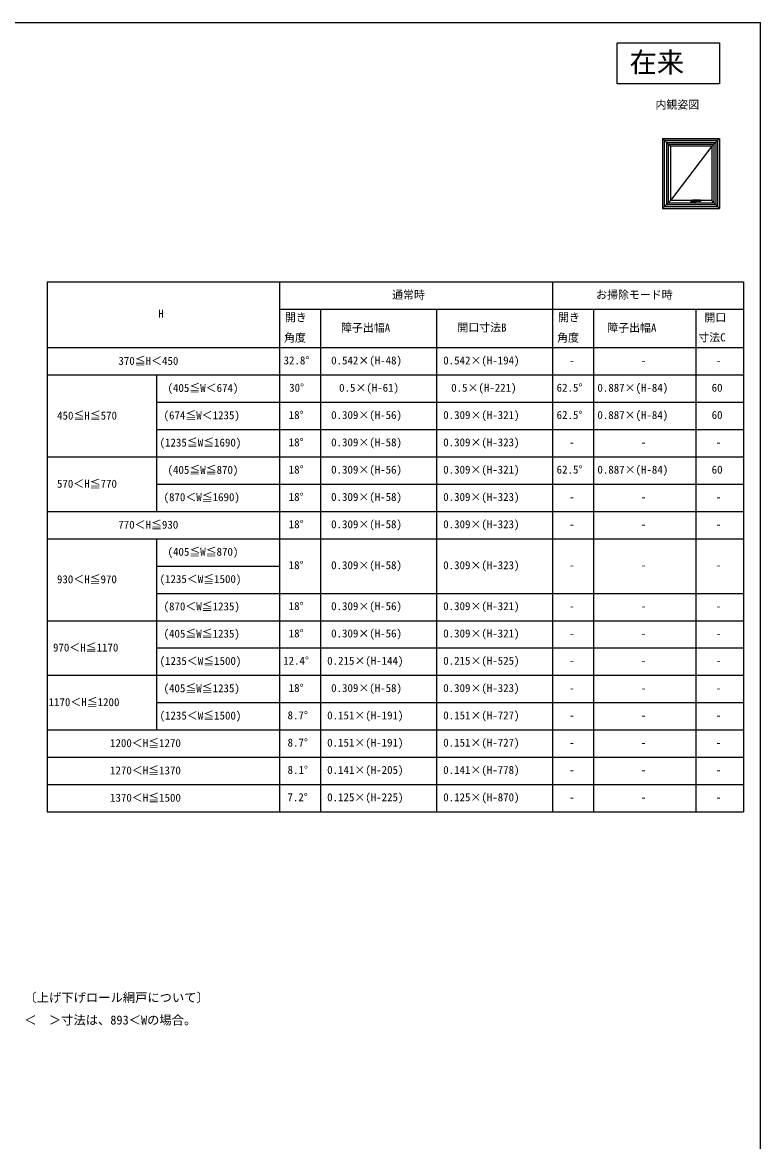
# Model space of a CAD drawing. Units: millimetres, scale not verified. Extents: x -525 to 525, y -783 to 778.
# Drawn here: x -16 to 525, y -73 to 747 of the extents above; entities that cross this region are included whole.
import ezdxf
from ezdxf.enums import TextEntityAlignment as Align

# ---------------------------------------------------------------- set-up
doc = ezdxf.new("R2010")
doc.units = ezdxf.units.MM
doc.header["$LTSCALE"] = 4
doc.linetypes.add('DOUBLE_CHAIN2', pattern=[12.8, 9, -1, 0.6, -0.6, 0.6, -1])
for name, color, linetype in [('0-1_USER1', 3, 'Continuous'), ('0-2_YKK_11', 7, 'Continuous'), ('0-6_YKK_A1', 4, 'Continuous'), ('0-8_YKK_ZWAK', 7, 'Continuous')]:
    doc.layers.add(name, color=color, linetype=linetype)
doc.styles.add('ＭＳ ゴシック', font='')
doc.styles.get('ＭＳ ゴシック').set_extended_font_data('MS Gothic')

msp = doc.modelspace()

# ---------------------------------------------------------------- linework, layer by layer
at = {"layer": '0-1_USER1'}
msp.add_lwpolyline([(420, 732.3), (495, 732.3), (495, 702.3), (420, 702.3)], close=True, dxfattribs=at)
at = {"layer": '0-2_YKK_11'}
for p, q in [((2.579, 557.3), (512.579, 557.3)), ((2.579, 557.3), (2.579, 169.012)), ((372.579, 557.3), (372.579, 169.012)), ((172.579, 537.3), (512.579, 537.3)), ((202.579, 537.3), (202.579, 169.012)), ((287.579, 537.3), (287.579, 169.012)), ((402.579, 537.3), (402.579, 169.012)), ((477.579, 537.3), (477.579, 169.012)), ((2.579, 509.012), (512.579, 509.012)), ((2.579, 489.012), (512.579, 489.012)), ((82.579, 489.012), (82.579, 389.012)), ((82.579, 469.012), (512.579, 469.012)), ((82.579, 449.012), (512.579, 449.012)), ((82.579, 409.012), (512.579, 409.012)), ((2.579, 389.012), (512.579, 389.012)), ((2.579, 369.012), (512.579, 369.012)), ((82.579, 369.012), (82.579, 229.012)), ((82.579, 349.012), (172.579, 349.012)), ((82.579, 329.012), (512.579, 329.012)), ((2.579, 309.012), (512.579, 309.012)), ((82.579, 289.012), (512.579, 289.012)), ((2.579, 269.012), (512.579, 269.012)), ((82.579, 249.012), (512.579, 249.012)), ((2.579, 229.012), (512.579, 229.012)), ((2.579, 209.012), (512.579, 209.012)), ((2.579, 189.012), (512.579, 189.012)), ((2.579, 169.012), (512.579, 169.012))]:
    msp.add_line(p, q, dxfattribs=at)
for points in [[(172.579, 557.3), (172.579, 537.3), (172.579, 489.012), (172.579, 169.012)], [(512.579, 557.3), (512.579, 537.3), (512.579, 169.012)], [(2.579, 429.012), (82.579, 429.012), (512.579, 429.012)]]:
    msp.add_lwpolyline(points, dxfattribs=at)
at = {"layer": '0-6_YKK_A1'}
for p, q in [((453.2, 662.3), (495, 662.3)), ((453.2, 662.3), (453.2, 611)), ((455.975, 659.525), (455.975, 613.775)), ((455.975, 659.525), (492.225, 659.525)), ((456.1, 659.4), (456.1, 613.9)), ((456.1, 659.4), (492.1, 659.4)), ((457.4, 658.1), (459, 656.5)), ((457.4, 658.1), (457.4, 615.2)), ((489.2, 656.5), (459, 656.5)), ((459, 656.5), (459, 616.8)), ((489.2, 656.5), (459, 616.8)), ((490.8, 658.1), (489.2, 656.5)), ((489.2, 656.5), (489.2, 616.8)), ((495, 662.3), (490.8, 658.1)), ((490.8, 658.1), (490.8, 615.2)), ((492.1, 659.4), (492.1, 613.9)), ((492.225, 659.525), (492.225, 613.775)), ((495, 662.3), (495, 611)), ((457.4, 615.2), (459, 616.8)), ((489.2, 616.8), (459, 616.8)), ((473.596, 616.05), (477.604, 616.05)), ((473.85, 616.7), (473.85, 615.4)), ((475.078, 616.75), (473.9, 616.75)), ((473.9, 615.35), (477.3, 615.35)), ((474.1, 616.05), (477.1, 616.05)), ((474.31, 616.155), (474.39, 616.155)), ((474.31, 615.945), (474.39, 615.945)), ((474.35, 615.8), (474.35, 616.3)), ((474.675, 615.35), (474.675, 616.726)), ((475.05, 616.347), (475.05, 616.05)), ((481.05, 616.99), (475.19, 616.99)), ((475.6, 615.091), (475.6, 617.107)), ((476.525, 615.35), (476.525, 616.389)), ((476.549, 616.39), (481.05, 616.39)), ((476.85, 615.8), (476.85, 616.3)), ((477.35, 616.39), (477.35, 615.4)), ((481.1, 616.94), (481.1, 616.44)), ((490.8, 615.2), (489.2, 616.8)), ((495, 611), (490.8, 615.2)), ((453.2, 611), (495, 611)), ((455.975, 613.775), (492.225, 613.775)), ((456.1, 613.9), (492.1, 613.9))]:
    msp.add_line(p, q, dxfattribs=at)
at = {"layer": '0-6_YKK_A1', "linetype": 'DOUBLE_CHAIN2'}
for p, q in [((475.166, 616.095), (475.186, 616.186)), ((475.186, 616.186), (475.207, 616.274)), ((475.312, 616.473), (475.292, 616.45)), ((481.05, 616.39), (481.05, 616.99))]:
    msp.add_line(p, q, dxfattribs=at)
at = {"layer": '0-6_YKK_A1'}
for points in [[(453.2, 662.3), (457.4, 658.1), (490.8, 658.1)], [(454.6, 612.4), (493.6, 612.4), (493.6, 660.9)], [(454.6, 612.4), (454.6, 660.9), (493.6, 660.9)], [(453.2, 611), (457.4, 615.2), (490.8, 615.2)], [(475.108, 616.907), (475.104, 616.896), (475.101, 616.885), (475.097, 616.867), (475.085, 616.794), (475.074, 616.716), (475.065, 616.631), (475.059, 616.54), (475.054, 616.446), (475.05, 616.347)], [(475.108, 616.907), (475.12, 616.936), (475.13, 616.953), (475.158, 616.981), (475.189, 616.99)], [(475.136, 615.65), (475.133, 615.719), (475.135, 615.829), (475.146, 615.964), (475.166, 616.096)], [(476.013, 615.602), (475.878, 615.581), (475.74, 615.567), (475.601, 615.563), (475.463, 615.566), (475.326, 615.578), (475.177, 615.602)], [(475.192, 616.99), (475.225, 616.982), (475.267, 616.954), (475.312, 616.907)], [(475.207, 616.274), (475.217, 616.308), (475.228, 616.339), (475.24, 616.368), (475.253, 616.394), (475.271, 616.424), (475.292, 616.45)], [(475.312, 616.907), (475.329, 616.882), (475.356, 616.819), (475.365, 616.784), (475.371, 616.746), (475.374, 616.705), (475.374, 616.669), (475.371, 616.634), (475.359, 616.572), (475.351, 616.547), (475.338, 616.515), (475.312, 616.473)]]:
    msp.add_lwpolyline(points, dxfattribs=at)
for centre, radius in [((474.35, 616.05), 0.22), ((474.35, 616.05), 0.2), ((475.6, 616.05), 0.375), ((476.85, 616.05), 0.2)]:
    msp.add_circle(centre, radius, dxfattribs=at)
for centre, radius, start, end in [((473.9, 616.7), 0.05, 90, 180), ((473.9, 615.4), 0.05, 180, 270), ((474.35, 616.05), 0.113, 111.03947, 248.96053), ((474.35, 616.05), 0.113, 291.03947, 68.96053), ((477.575, 616.05), 2.525, 180, 190.64929), ((475.143, 615.592), 0.05, 190.64929, 259.35071), ((475.6, 618.025), 2.525, 259.35071, 280.64929), ((476.057, 615.592), 0.05, 280.64929, 349.35071), ((473.625, 616.05), 2.525, 349.35071, 359.19506), ((476.549, 615.99), 0.4, 90, 177.71301), ((477.3, 615.4), 0.05, 270, 0), ((481.05, 616.94), 0.05, 0, 90), ((481.05, 616.44), 0.05, 270, 0)]:
    msp.add_arc(centre, radius, start, end, dxfattribs=at)
at = {"layer": '0-6_YKK_A1', "linetype": 'DOUBLE_CHAIN2'}
for centre, radius, start, end in [((475.186, 615.651), 0.05, 180.58522, 260.22176), ((476.005, 615.652), 0.05, 279.35046, 332.52377), ((475.255, 616.042), 0.895, 332.52377, 357.71301)]:
    msp.add_arc(centre, radius, start, end, dxfattribs=at)
at = {"layer": '0-8_YKK_ZWAK'}
msp.add_line((-525, 747.3), (525, 747.3), dxfattribs=at)
msp.add_lwpolyline([(-525, -782.7), (525, -782.7), (525, 747.3)], dxfattribs=at)

# ---------------------------------------------------------------- texts
at = {"layer": '0-1_USER1', "style": 'ＭＳ ゴシック'}
for s, height, p in [('在来', 14.66, (429, 706.3)), ('内観姿図', 5.865, (448, 682.3)), ('〔上げ下げロール網戸について〕', 6.598, (-14.11, 27.669)), ('＜\u3000＞寸法は、893＜Wの場合。', 6.598, (-14.263, 11.186))]:
    msp.add_text(s, height=height, dxfattribs=at).set_placement(p, align=Align.BOTTOM_LEFT)
at = {"layer": '0-2_YKK_11', "style": 'ＭＳ ゴシック'}
for s, p in [('通常時', (255.147, 543.073)), ('お掃除モード時', (404.533, 543.095)), ('H', (83.852, 529.156)), ('開き', (176.602, 526.482)), ('開き', (376.602, 526.482)), ('開口', (483.897, 526.414)), ('障子出幅A', (217.715, 518.906)), ('開口寸法B', (302.92, 519.088)), ('障子出幅A', (412.715, 518.906)), ('角度', (175.942, 511.603)), ('角度', (375.942, 511.603)), ('寸法C', (479.374, 511.853)), ('370≦H＜450', (54.67, 494.648)), ('32.8°', (175.624, 495.012)), ('0.542×(H-48)', (210.465, 494.967)), ('0.542×(H-194)', (292.556, 494.967)), ('-', (384.67, 495.012)), ('-', (437.17, 495.012)), ('-', (492.17, 495.012)), ('(405≦W＜674)', (90.647, 474.808)), ('30°', (179.715, 475.012)), ('0.5×(H-61)', (216.283, 474.967)), ('0.5×(H-221)', (298.374, 474.967)), ('62.5°', (375.602, 475.012)), ('0.887×(H-84)', (405.465, 474.967)), ('60', (489.147, 475.012)), ('450≦H≦570', (9.761, 454.558)), ('(674≦W＜1235)', (87.738, 454.808)), ('18°', (179.397, 455.012)), ('0.309×(H-56)', (210.465, 454.967)), ('0.309×(H-321)', (292.556, 454.967)), ('62.5°', (375.602, 455.012)), ('0.887×(H-84)', (405.465, 454.967)), ('60', (489.147, 455.012)), ('(1235≦W≦1690)', (84.829, 434.808)), ('18°', (179.397, 435.012)), ('0.309×(H-58)', (210.465, 434.967)), ('0.309×(H-323)', (292.556, 434.967)), ('-', (384.67, 435.012)), ('-', (437.17, 435.012)), ('-', (492.17, 435.012)), ('(405≦W≦870)', (90.647, 414.808)), ('18°', (179.397, 415.012)), ('0.309×(H-56)', (210.465, 414.967)), ('0.309×(H-321)', (292.556, 414.967)), ('62.5°', (375.602, 415.012)), ('0.887×(H-84)', (405.465, 414.967)), ('60', (489.147, 415.012)), ('570＜H≦770', (9.67, 404.648)), ('(870＜W≦1690)', (87.738, 394.808)), ('18°', (179.397, 395.012)), ('0.309×(H-58)', (210.465, 394.967)), ('0.309×(H-323)', (292.556, 394.967)), ('-', (384.67, 395.012)), ('-', (437.17, 395.012)), ('-', (492.17, 395.012)), ('770＜H≦930', (54.579, 374.648)), ('18°', (179.397, 375.012)), ('0.309×(H-58)', (210.465, 374.967)), ('0.309×(H-323)', (292.556, 374.967)), ('-', (384.67, 375.012)), ('-', (437.17, 375.012)), ('-', (492.17, 375.012)), ('(405≦W≦870)', (90.647, 354.808)), ('18°', (179.397, 345.012)), ('0.309×(H-58)', (210.465, 344.967)), ('0.309×(H-323)', (292.556, 344.967)), ('-', (384.67, 345.012)), ('-', (437.17, 345.012)), ('-', (492.17, 345.012)), ('930＜H≦970', (9.647, 334.648)), ('(1235＜W≦1500)', (84.829, 334.808)), ('(870＜W≦1235)', (87.738, 314.808)), ('18°', (179.397, 315.012)), ('0.309×(H-56)', (210.465, 314.967)), ('0.309×(H-321)', (292.556, 314.967)), ('-', (384.67, 315.012)), ('-', (437.17, 315.012)), ('-', (492.17, 315.012)), ('(405≦W≦1235)', (87.738, 294.808)), ('18°', (179.397, 295.012)), ('0.309×(H-56)', (210.465, 294.967)), ('0.309×(H-321)', (292.556, 294.967)), ('-', (384.67, 295.012)), ('-', (437.17, 295.012)), ('-', (492.17, 295.012)), ('970＜H≦1170', (6.738, 284.648)), ('(1235＜W≦1500)', (84.829, 274.808)), ('12.4°', (175.306, 275.012)), ('0.215×(H-144)', (207.556, 274.967)), ('0.215×(H-525)', (292.556, 274.967)), ('-', (384.67, 275.012)), ('-', (437.17, 275.012)), ('-', (492.17, 275.012)), ('(405≦W≦1235)', (87.738, 254.808)), ('18°', (179.397, 255.012)), ('0.309×(H-58)', (210.465, 254.967)), ('0.309×(H-323)', (292.556, 254.967)), ('-', (384.67, 255.012)), ('-', (437.17, 255.012)), ('-', (492.17, 255.012)), ('1170＜H≦1200', (3.533, 244.648)), ('(1235＜W≦1500)', (84.829, 234.808)), ('8.7°', (178.556, 235.012)), ('0.151×(H-191)', (207.556, 234.967)), ('0.151×(H-727)', (292.556, 234.967)), ('-', (384.67, 235.012)), ('-', (437.17, 235.012)), ('-', (492.17, 235.012)), ('1200＜H≦1270', (48.533, 214.648)), ('8.7°', (178.556, 215.012)), ('0.151×(H-191)', (207.556, 214.967)), ('0.151×(H-727)', (292.556, 214.967)), ('-', (384.67, 215.012)), ('-', (437.17, 215.012)), ('-', (492.17, 215.012)), ('1270＜H≦1370', (48.533, 194.648)), ('8.1°', (178.556, 195.012)), ('0.141×(H-205)', (207.556, 194.967)), ('0.141×(H-778)', (292.556, 194.967)), ('-', (384.67, 195.012)), ('-', (437.17, 195.012)), ('-', (492.17, 195.012)), ('1370＜H≦1500', (48.533, 174.648)), ('7.2°', (178.442, 175.012)), ('0.125×(H-225)', (207.556, 174.967)), ('0.125×(H-870)', (292.556, 174.967)), ('-', (384.67, 175.012)), ('-', (437.17, 175.012)), ('-', (492.17, 175.012))]:
    msp.add_text(s, height=5.865, dxfattribs=at).set_placement(p, align=Align.BOTTOM_LEFT)

doc.saveas('drawing.dxf')
